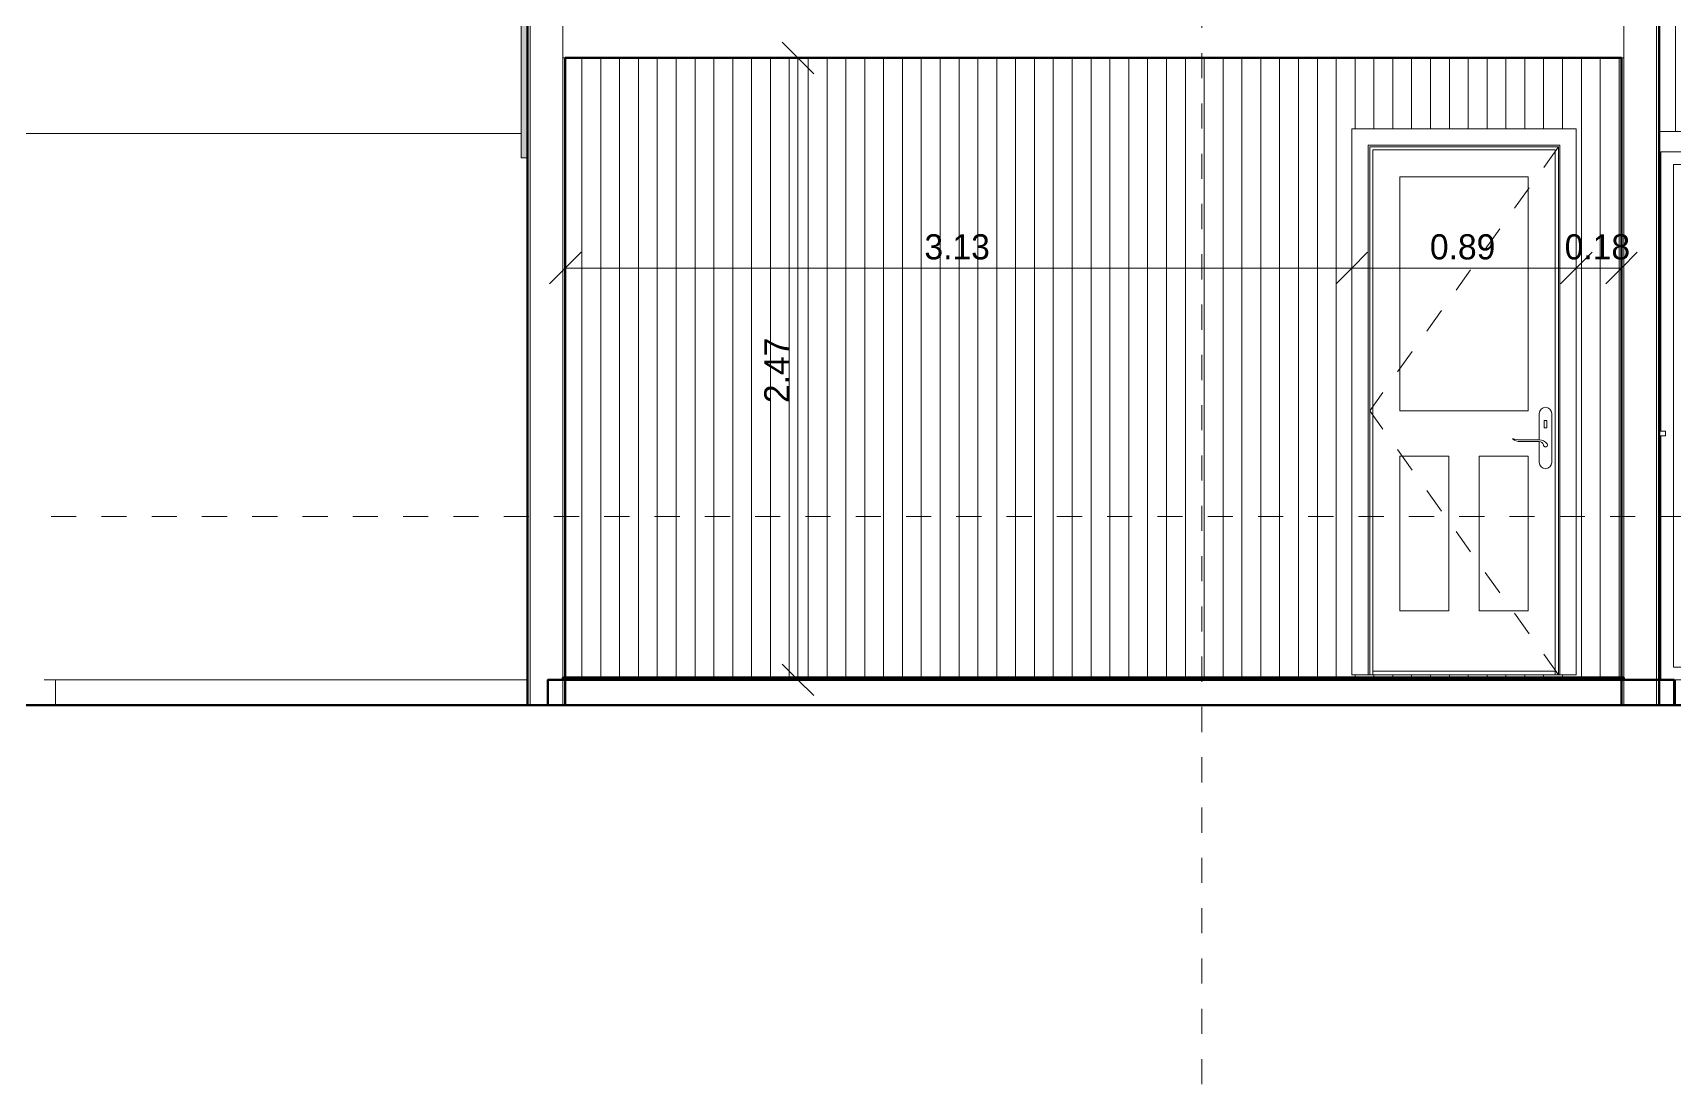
# Model space of a CAD drawing. Header units: metres. Extents: x 62 to 165, y -3 to 9.
# Drawn here: x 68.23 to 74.76, y -2.26 to 1.92 of the extents above; entities that cross this region are included whole.
import ezdxf

# ---------------------------------------------------------------- set-up
doc = ezdxf.new("R2010")
doc.units = ezdxf.units.M
for name, pattern in [('Centro', [0.03175, 0.00635, -0.004763, 0.015875, -0.004763]), ('Dash', [0.00635, 0.003175, -0.003175]), ('Grid Line', [0.022225, 0.0127, -0.003175, 0.003175, -0.003175])]:
    doc.linetypes.add(name, pattern=pattern)
for name, color, linetype, lineweight in [('A-ANNO-DIMS', 7, 'Continuous', 9), ('A-ANNO-DIMS-50', 7, 'Continuous', 9), ('A-DETL-GENF', 7, 'Continuous', 18), ('A-DOOR', 7, 'Continuous', 18), ('A-DOOR-FRAM', 7, 'Continuous', 18), ('A-DOOR-GLAZ', 7, 'Continuous', 18), ('A-FLOR', 7, 'Continuous', 18), ('A-FLOR-LEVL', 7, 'Continuous', 9), ('A-FLOR-PATT', 7, 'Continuous', 50), ('A-GLAZ', 7, 'Continuous', 18), ('A-WALL', 7, 'Continuous', 18), ('A-WALL-PATT', 7, 'Continuous', 18), ('S-GRID', 7, 'Continuous', 9)]:
    doc.layers.add(name, color=color, linetype=linetype, lineweight=lineweight)
doc.styles.add('Century Gothic_1', font='GOTHIC.TTF', dxfattribs={"height": 0.1})
doc.dimstyles.new('Century_Gotic__2_0__mm__2_decimales__OPACO', dxfattribs={"dimscale": 0.3048, "dimtxt": 0.104417, "dimasz": 0.410105, "dimexe": 0.328084, "dimexo": 0.0625, "dimgap": 0.019685, "dimtad": 1, "dimrnd": 0.01, "dimzin": 0, "dimdsep": 46, "dimtxsty": 'Century Gothic_1', "dimblk1": 'OBLIQUE', "dimblk2": 'OBLIQUE', "dimsah": 1, "dimcen": 0.09, "dimazin": 2, "dimtfac": 1, "dimtdec": 4, "dimtix": 1, "dimtmove": 0, "dimatfit": 3, "dimfxl": 0.328084, "dimfxlon": 1, "dimtvp": 1, "dimtolj": 1, "dimtzin": 0, "dimarcsym": 2})
pattern_1 = [(90, (80.761, 3.148), (-0.075, 5e-18), [])]

# ---------------------------------------------------------------- blocks, each defined once
blk = doc.blocks.new('AB1_REVER_EST LOSAS_ZZ_ZZ_MO_T_A_rvt-1-Corte 01')
at = {"layer": 'A-FLOR'}
for q in [(68.3178, -0.75), (70.1952, -0.65)]:
    blk.add_line((68.3178, -0.65), q, dxfattribs=at)
at = {"layer": 'A-FLOR', "lineweight": 50}
for p, q in [((74.7552, -0.65), (70.2752, -0.65)), ((70.2752, -0.65), (70.2752, -0.75)), ((74.7552, -0.75), (74.7552, -0.65)), ((95.7028, -0.75), (65.5778, -0.75)), ((70.2752, -0.75), (74.7552, -0.75))]:
    blk.add_line(p, q, dxfattribs=at)
blk = doc.blocks.new('M_Door-Double-Sliding - 1_90 x 2_10 m-1591150-Corte 01')
at = {"layer": 'A-DETL-GENF'}
blk.add_hatch(color=256, dxfattribs=at).paths.add_polyline_path([(75.2786, 0.3865), (75.3551, 0.4), (75.2786, 0.4135)])
for p, q in [((75.0503, 0.4), (75.3551, 0.4)), ((75.2786, 0.4135), (75.3551, 0.4)), ((75.2786, 0.3865), (75.2786, 0.4135)), ((75.3551, 0.4), (75.2786, 0.3865))]:
    blk.add_line(p, q, dxfattribs=at)
at = {"layer": 'A-DOOR'}
for p, q in [((76.6827, 1.53), (74.6952, 1.53)), ((76.6827, -0.65), (76.6827, 1.53)), ((74.7027, 0.339), (74.7027, 1.45)), ((74.7027, 1.45), (76.6027, 1.45)), ((75.6277, 1.45), (75.6277, -0.65)), ((76.6027, 1.45), (76.6027, -0.65)), ((74.7527, -0.6), (74.7527, 1.4)), ((74.7527, 1.4), (75.6277, 1.4)), ((74.7027, -0.65), (74.7027, 0.32)), ((75.6277, -0.6), (74.7527, -0.6)), ((75.6277, -0.65), (76.6027, -0.65)), ((76.6027, -0.65), (76.6827, -0.65))]:
    blk.add_line(p, q, dxfattribs=at)
at = {"layer": 'A-DOOR-GLAZ'}
for p, q in [((76.5527, 1.4), (75.6777, 1.4)), ((75.6777, 1.4), (75.6777, -0.6)), ((76.5527, -0.6), (76.5527, 1.4)), ((75.6777, -0.6), (76.5527, -0.6))]:
    blk.add_line(p, q, dxfattribs=at)
blk = doc.blocks.new('M_Instance-Window-Fixed - 0406 x 610mm-1335845-Corte 01')
at = {"layer": 'A-GLAZ'}
for p, q in [((74.6952, 0.339), (74.7206, 0.339)), ((74.7206, 0.339), (74.7206, 0.32)), ((74.6952, 0.32), (74.7206, 0.32))]:
    blk.add_line(p, q, dxfattribs=at)
blk = doc.blocks.new('M_Door-Exterior-Single-Entry-Half Flat Glass-Wood_Clad - 750 x 2100mm-1617984-Corte 01')
at = {"layer": 'A-DOOR'}
for p, q in [((73.4732, -0.63), (73.4732, 1.5414)), ((74.3659, 1.5414), (73.4732, 1.5414)), ((74.3659, -0.63), (74.3659, 1.5414)), ((73.5382, -0.63), (73.5382, 1.4764)), ((73.5382, 1.4764), (74.3009, 1.4764)), ((74.3009, 1.4764), (74.3009, -0.63)), ((73.6646, 0.42), (73.6646, 1.35)), ((73.6646, 1.35), (74.1746, 1.35)), ((74.1746, 1.35), (74.1746, 0.42)), ((74.1746, 0.42), (73.6646, 0.42)), ((74.2184, 0.4094), (74.2184, 0.3044)), ((74.2684, 0.2144), (74.2684, 0.4094)), ((74.2484, 0.3819), (74.2384, 0.3819)), ((74.2384, 0.3819), (74.2384, 0.3519)), ((74.2384, 0.3519), (74.2484, 0.3519)), ((74.2484, 0.3519), (74.2484, 0.3819)), ((74.1134, 0.3094), (74.1134, 0.3066)), ((74.218, 0.3044), (74.1417, 0.3044)), ((74.1417, 0.2974), (74.218, 0.2974)), ((74.2184, 0.2974), (74.2184, 0.2144)), ((73.6646, -0.375), (73.6646, 0.24)), ((73.6646, 0.24), (73.8596, 0.24)), ((73.8596, 0.24), (73.8596, -0.375)), ((73.9796, -0.375), (73.9796, 0.24)), ((73.9796, 0.24), (74.1746, 0.24)), ((74.1746, 0.24), (74.1746, -0.375)), ((73.8596, -0.375), (73.6646, -0.375)), ((74.1746, -0.375), (73.9796, -0.375)), ((73.5382, -0.63), (73.4732, -0.63)), ((73.5573, -0.615), (74.2819, -0.615)), ((74.3009, -0.63), (74.3659, -0.63))]:
    blk.add_line(p, q, dxfattribs=at)
at = {"layer": 'A-DOOR', "linetype": 'Dash'}
for p in [(74.2946, 1.4693), (74.2946, -0.6293)]:
    blk.add_line(p, (73.5446, 0.42), dxfattribs=at)
at = {"layer": 'A-DOOR'}
for centre, radius, start, end in [((74.2434, 0.4094), 0.025, 0, 180), ((74.1418, 0.3877), 0.0833, 250.04567, 269.95433), ((74.1453, 0.3567), 0.0594, 237.45963, 266.54037), ((74.2197, 0.2672), 0.0373, 35.96629, 92.61329), ((74.218, 0.2793), 0.0181, 16.42761, 90), ((74.2434, 0.2844), 0.008, 180, 35.55901), ((74.2434, 0.2844), 0.008, 180, 208.7412), ((74.2434, 0.2844), 0.008, 180, 210), ((74.2434, 0.2844), 0.008, 180, 210), ((74.2434, 0.2844), 0.008, 240, 260.11053), ((74.2434, 0.2844), 0.008, 240, 255), ((74.2434, 0.2844), 0.008, 270, 274.89992), ((74.2434, 0.2844), 0.008, 285, 289.6618), ((74.2434, 0.2844), 0.008, 285, 289.6618), ((74.2434, 0.2844), 0.008, 338.07661, 6.81781), ((74.2434, 0.2844), 0.008, 339.90872, 360), ((74.2434, 0.2844), 0.008, 339.90872, 345), ((74.2434, 0.2844), 0.008, 0, 5.62355), ((74.2434, 0.2144), 0.025, 180, 360)]:
    blk.add_arc(centre, radius, start, end, dxfattribs=at)
at = {"layer": 'A-DOOR-FRAM'}
for p, q in [((73.5446, 1.47), (74.2946, 1.47)), ((73.5446, -0.63), (73.5446, 1.47)), ((73.5573, 1.4573), (74.2819, 1.4573)), ((73.5573, -0.63), (73.5573, 1.4573)), ((74.2819, 1.4573), (74.2819, -0.63)), ((74.2946, 1.47), (74.2946, -0.63)), ((73.5382, -0.63), (73.5446, -0.63)), ((74.3009, -0.63), (74.2946, -0.63))]:
    blk.add_line(p, q, dxfattribs=at)
blk = doc.blocks.new('DIMBLOCK14-Corte 01')
at = {"layer": 'A-ANNO-DIMS-50', "color": 251, "true_color": 0x5a5a5a}
for p, q in [((74.3659, 0.9878), (74.3659, 1.0878)), ((74.5452, 0.9878), (74.5452, 1.0878)), ((74.5452, 0.9878), (74.3659, 0.9878)), ((74.3659, 0.9878), (74.3659, 0.8878)), ((74.5452, 0.9878), (74.5452, 0.8878))]:
    blk.add_line(p, q, dxfattribs=at)
at = {"layer": 'A-ANNO-DIMS-50', "color": 251, "lineweight": 15, "true_color": 0x5a5a5a}
for p, q in [((74.3659, 0.9878), (74.4284, 1.0503)), ((74.5452, 0.9878), (74.6077, 1.0503)), ((74.3659, 0.9878), (74.3034, 0.9253)), ((74.5452, 0.9878), (74.4827, 0.9253))]:
    blk.add_line(p, q, dxfattribs=at)
at = {"layer": 'A-ANNO-DIMS-50', "color": 0, "insert": (74.3196, 1.122), "char_height": 0.1, "width": 0.326178, "attachment_point": 1, "line_spacing_factor": 0.984502, "style": 'Century Gothic_1'}
blk.add_mtext('0.18', dxfattribs=at)
blk = doc.blocks.new('_Oblique')
at = {"color": 0, "linetype": 'ByBlock', "lineweight": -2}
blk.add_line((-0.5, -0.5), (0.5, 0.5), dxfattribs=at)
blk = doc.blocks.new('DIMBLOCK15-Corte 01')
at = {"layer": 'A-ANNO-DIMS-50', "color": 251, "true_color": 0x5a5a5a}
for p, q in [((73.4732, 0.9878), (73.4732, 1.0878)), ((74.3659, 0.9878), (74.3659, 1.0878)), ((74.3659, 0.9878), (73.4732, 0.9878)), ((73.4732, 0.9878), (73.4732, 0.8878)), ((74.3659, 0.9878), (74.3659, 0.8878))]:
    blk.add_line(p, q, dxfattribs=at)
at = {"layer": 'A-ANNO-DIMS-50', "color": 251, "lineweight": 15, "true_color": 0x5a5a5a}
for p, q in [((73.4732, 0.9878), (73.5357, 1.0503)), ((74.3659, 0.9878), (74.4284, 1.0503)), ((73.4732, 0.9878), (73.4107, 0.9253)), ((74.3659, 0.9878), (74.3034, 0.9253))]:
    blk.add_line(p, q, dxfattribs=at)
at = {"layer": 'A-ANNO-DIMS-50', "color": 0, "insert": (73.7837, 1.122), "char_height": 0.1, "width": 0.326178, "attachment_point": 1, "line_spacing_factor": 0.984502, "style": 'Century Gothic_1'}
blk.add_mtext('0.89', dxfattribs=at)
blk = doc.blocks.new('DIMBLOCK16-Corte 01')
at = {"layer": 'A-ANNO-DIMS-50', "color": 251, "true_color": 0x5a5a5a}
for p, q in [((70.3452, 0.9878), (70.3452, 1.0878)), ((73.4732, 0.9878), (73.4732, 1.0878)), ((73.4732, 0.9878), (70.3452, 0.9878)), ((70.3452, 0.9878), (70.3452, 0.8878)), ((73.4732, 0.9878), (73.4732, 0.8878))]:
    blk.add_line(p, q, dxfattribs=at)
at = {"layer": 'A-ANNO-DIMS-50', "color": 251, "lineweight": 15, "true_color": 0x5a5a5a}
for p, q in [((70.3452, 0.9878), (70.4077, 1.0503)), ((73.4732, 0.9878), (73.5357, 1.0503)), ((70.3452, 0.9878), (70.2827, 0.9253)), ((73.4732, 0.9878), (73.4107, 0.9253))]:
    blk.add_line(p, q, dxfattribs=at)
at = {"layer": 'A-ANNO-DIMS-50', "color": 0, "insert": (71.7733, 1.122), "char_height": 0.1, "width": 0.326178, "attachment_point": 1, "line_spacing_factor": 0.984502, "style": 'Century Gothic_1'}
blk.add_mtext('3.13', dxfattribs=at)
blk = doc.blocks.new('DIMBLOCK17-Corte 01')
at = {"layer": 'A-ANNO-DIMS-50', "color": 251, "lineweight": 15, "true_color": 0x5a5a5a}
for p, q in [((71.2705, 1.8229), (71.208, 1.8854)), ((71.2705, 1.8229), (71.333, 1.7604)), ((71.2705, -0.65), (71.208, -0.5875)), ((71.2705, -0.65), (71.333, -0.7125))]:
    blk.add_line(p, q, dxfattribs=at)
at = {"layer": 'A-ANNO-DIMS-50', "color": 251, "true_color": 0x5a5a5a}
for p, q in [((71.2705, 1.8229), (71.1705, 1.8229)), ((71.2705, -0.65), (71.2705, 1.8229)), ((71.2705, 1.8229), (71.3705, 1.8229)), ((71.2705, -0.65), (71.1705, -0.65)), ((71.2705, -0.65), (71.3705, -0.65))]:
    blk.add_line(p, q, dxfattribs=at)
at = {"layer": 'A-ANNO-DIMS-50', "color": 0, "insert": (71.1364, 0.4506), "char_height": 0.1, "width": 0.326178, "attachment_point": 1, "rotation": 90, "line_spacing_factor": 0.984502, "style": 'Century Gothic_1'}
blk.add_mtext('2.47', dxfattribs=at)

msp = doc.modelspace()

# ---------------------------------------------------------------- hatches: boundary and pattern name
at = {"layer": 'A-FLOR-PATT', "lineweight": 18, "true_color": 0x808080}
msp.add_hatch(color=8, dxfattribs=at).paths.add_polyline_path([(70.3352, -0.65), (74.5552, -0.65), (74.5552, -0.64), (70.3352, -0.64)])
at = {"layer": 'A-WALL-PATT', "true_color": 0x787878}
h = msp.add_hatch(dxfattribs=at)
h.set_pattern_fill('FP_3', color=8, style=0, pattern_type=2)
h.set_pattern_definition(pattern_1)
h.paths.add_polyline_path([(80.857, -0.75), (81.5637, -0.75), (81.5637, 1.035), (81.3731, 1.035), (81.3731, 1.142), (80.4969, 1.142), (80.4969, 1.1428), (80.3788, 1.1428), (80.3788, 0.3), (79.2288, 0.3), (79.2288, 1.54), (80.3748, 1.54), (80.3748, 2.5012), (75.1263, 2.5012), (75.1263, 2.5512), (79.8811, 2.5512), (79.8811, 2.5598), (80.3748, 2.5597), (80.3748, 2.6662), (78.9055, 2.6662), (78.9055, 2.6451), (78.7055, 2.6451), (78.7055, 2.6662), (75.3209, 2.6662), (75.3209, 4.7252), (75.3234, 4.7252), (75.3234, 4.6777), (75.5183, 4.6777), (75.5183, 4.7252), (75.5209, 4.7252), (75.5209, 2.7162), (75.5279, 2.7162), (75.5279, 4.2555), (76.6779, 4.2555), (76.6779, 2.7162), (76.679, 2.7162), (76.679, 4.2555), (77.829, 4.2555), (77.829, 2.7162), (78.0279, 2.7162), (78.0279, 4.2555), (79.1779, 4.2555), (79.1779, 2.7162), (79.179, 2.7162), (79.179, 4.2555), (80.329, 4.2555), (80.329, 2.7162), (80.3748, 2.7162), (80.3748, 6.3284), (80.033, 6.2605), (80.0333, 6.2578), (80.0316, 6.252), (80.0265, 6.2489), (79.9638, 6.2371), (79.9616, 6.2376), (79.9516, 6.2415), (79.9527, 6.2443), (79.964, 6.24), (79.966, 6.2402), (80.0272, 6.2524), (80.0297, 6.2541), (80.0304, 6.2584), (80.0297, 6.2598), (75.5125, 5.3623), (75.5146, 5.3503), (75.5128, 5.3444), (75.5078, 5.3414), (75.445, 5.3295), (75.4428, 5.33), (75.4329, 5.3339), (75.434, 5.3367), (75.4453, 5.3325), (75.4473, 5.3327), (75.5084, 5.3449), (75.511, 5.3466), (75.5116, 5.3509), (75.5095, 5.3618), (74.6952, 5.2), (74.6952, 3.439), (74.7206, 3.439), (74.7206, 3.42), (74.6952, 3.42), (74.6952, 2.7036), (74.7206, 2.7036), (74.7206, 2.6845), (74.6952, 2.6845), (74.6952, 1.53), (76.6827, 1.53), (76.6827, -0.65), (74.7552, -0.65), (74.7552, -0.75), (78.8524, -0.75)])
h.paths.add_polyline_path([(73.4732, -0.64), (74.5452, -0.64), (74.5452, 1.8229), (73.4732, 1.8229), (73.4732, 1.5414), (74.3659, 1.5414), (74.3659, -0.63), (73.4732, -0.63)])
h.paths.add_polyline_path([(77.4194, -0.5176), (77.4194, -0.4676), (78.5194, -0.4678), (78.5194, -0.5176), (77.4694, -0.5176)])
h.paths.add_polyline_path([(79.2277, 0.3), (78.0777, 0.3), (78.0777, 1.54), (79.2277, 1.54), (79.2277, 0.319)])
h.paths.add_polyline_path([(75.1263, 2.3815), (74.9763, 2.3815), (74.9763, 2.4315), (75.1263, 2.4315), (75.1263, 2.4087)])
h.paths.add_polyline_path([(74.896, 2.5241), (74.896, 2.5741), (75.046, 2.5741), (75.046, 2.5241)])
at = {"layer": 'A-WALL-PATT', "lineweight": 5, "true_color": 0x0080ff}
h = msp.add_hatch(color=150, dxfattribs=at)
h.paths.add_polyline_path([(70.1952, 1.4254), (70.1952, 2.5448), (70.1702, 2.5429), (70.1702, 1.4254)])
h.paths.add_polyline_path([(70.1702, 2.6432), (70.1952, 2.6451), (70.1952, 4.2059), (70.1702, 4.2059), (70.1702, 2.6451)])
at = {"layer": 'A-WALL-PATT', "true_color": 0x787878}
h = msp.add_hatch(dxfattribs=at)
h.set_pattern_fill('FP_3', color=8, style=0, pattern_type=2)
h.set_pattern_definition(pattern_1)
h.paths.add_polyline_path([(72.8385, -0.64), (73.4732, -0.64), (73.4732, 1.8229), (70.3452, 1.8229), (70.3452, -0.64), (70.4789, -0.64)])

# ---------------------------------------------------------------- linework, layer by layer
at = {"layer": 'A-FLOR', "lineweight": 50}
for p, q in [((70.3452, 1.8229), (74.5452, 1.8229)), ((74.5552, -0.64), (70.3352, -0.64)), ((70.3352, -0.64), (70.3352, -0.65)), ((70.3352, -0.65), (74.5552, -0.65)), ((74.5552, -0.65), (74.5552, -0.64))]:
    msp.add_line(p, q, dxfattribs=at)
at = {"layer": 'A-FLOR-LEVL', "color": 9, "linetype": 'Centro', "true_color": 0xc0c0c0}
for p, q in [((64.7002, 0), (97.033, 0)), ((98.173, -0.65), (63.5408, -0.65)), ((64.7002, -0.75), (97.033, -0.75))]:
    msp.add_line(p, q, dxfattribs=at)
at = {"layer": 'A-WALL'}
for p, q in [((70.3352, -0.75), (70.3352, 4.3337)), ((70.2052, -0.75), (70.2052, 4.3079)), ((74.5552, 2.6845), (74.5552, -0.75)), ((74.6852, 2.6845), (74.6852, -0.75)), ((70.1702, 2.5429), (70.1702, 1.4254)), ((70.3452, 1.8229), (70.3352, 1.8229)), ((74.5552, 1.8229), (74.5452, 1.8229)), ((70.1702, 1.5229), (65.6578, 1.5229)), ((70.1952, 1.4254), (70.1702, 1.4254)), ((74.3009, -0.63), (73.5382, -0.63)), ((76.6027, -0.65), (74.7552, -0.65))]:
    msp.add_line(p, q, dxfattribs=at)
at = {"layer": 'A-WALL', "lineweight": 50}
for p, q in [((70.1952, 4.3059), (70.1952, -0.75)), ((74.6952, -0.75), (74.6952, 2.6845)), ((70.3452, -0.75), (70.3452, 1.8229)), ((74.5452, 1.8229), (74.5452, -0.75)), ((70.1952, -0.75), (70.3452, -0.75)), ((74.5452, -0.75), (74.6952, -0.75))]:
    msp.add_line(p, q, dxfattribs=at)
at = {"layer": 'S-GRID', "color": 253, "linetype": 'Grid Line', "true_color": 0xaaaaaa}
msp.add_line((72.8768, -2.2576), (72.8768, 8.7643), dxfattribs=at)

# ---------------------------------------------------------------- block references
at = {"lineweight": 5}
msp.add_blockref('AB1_REVER_EST LOSAS_ZZ_ZZ_MO_T_A_rvt-1-Corte 01', (0, 0), dxfattribs=at)
at = {"layer": 'A-DOOR'}
for name in ['M_Door-Exterior-Single-Entry-Half Flat Glass-Wood_Clad - 750 x 2100mm-1617984-Corte 01', 'M_Door-Double-Sliding - 1_90 x 2_10 m-1591150-Corte 01']:
    msp.add_blockref(name, (0, 0), dxfattribs=at)
at = {"layer": 'A-GLAZ'}
msp.add_blockref('M_Instance-Window-Fixed - 0406 x 610mm-1335845-Corte 01', (0, 0), dxfattribs=at)

# ---------------------------------------------------------------- dimensions: what is measured, and where the dimension line sits
at = {"layer": 'A-ANNO-DIMS', "color": 251, "true_color": 0x5a5a5a}
dim = msp.add_linear_dim(base=(71.2705, 1.8229), p1=(71.1705, -0.65), p2=(71.1705, 1.8229), angle=90, dimstyle='Century_Gotic__2_0__mm__2_decimales__OPACO', override={"dimpost": '<>', "dimfxl": 2.472927}, dxfattribs=at)
dim.commit()
dim.dimension.update_dxf_attribs({"geometry": 'DIMBLOCK17-Corte 01', "text_midpoint": (71.212, 0.5865)})
for base, p1, p2, override, picture, middle in [((70.3452, 0.9878), (73.4732, 0.8878), (70.3452, 0.8878), {"dimpost": '<>', "dimfxl": 3.128086}, 'DIMBLOCK16-Corte 01', (71.9092, 1.0463)), ((73.4732, 0.9878), (74.3659, 0.8878), (73.4732, 0.8878), {"dimpost": '<>', "dimfxl": 0.8927}, 'DIMBLOCK15-Corte 01', (73.9196, 1.0463)), ((74.3659, 0.9878), (74.5452, 0.8878), (74.3659, 0.8878), {"dimpost": '<>', "dimfxl": 0.179214}, 'DIMBLOCK14-Corte 01', (74.4555, 1.0463))]:
    dim = msp.add_linear_dim(base=base, p1=p1, p2=p2, dimstyle='Century_Gotic__2_0__mm__2_decimales__OPACO', override=override, dxfattribs=at)
    dim.commit()
    dim.dimension.update_dxf_attribs({"geometry": picture, "text_midpoint": middle})

doc.saveas('drawing.dxf')
